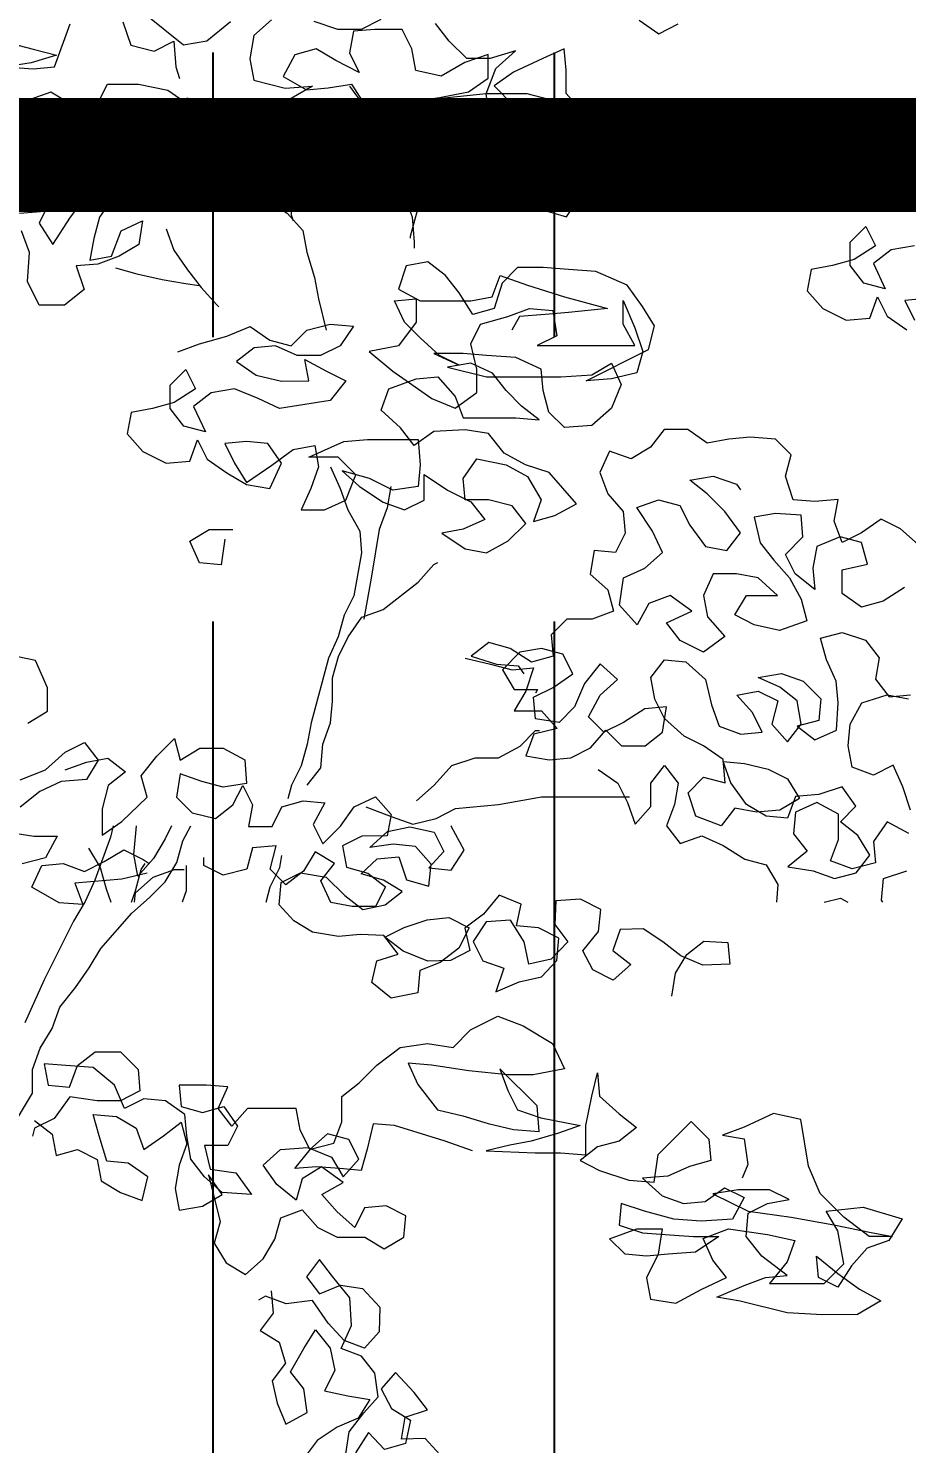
# Model space of a CAD drawing. Header units: metres. Extents: x -58 to 722, y -1100 to 345.
# Drawn here: x 36.455 to 36.841, y 105.235 to 105.857 of the extents above; entities that cross this region are included whole.
import ezdxf

# ---------------------------------------------------------------- set-up
doc = ezdxf.new("R2010")
doc.units = ezdxf.units.M
doc.header["$MEASUREMENT"] = 0
doc.linetypes.add('CENTER2', pattern=[1.125, 0.75, -0.125, 0.125, -0.125])
doc.linetypes.add('CENTERX2', pattern=[4, 2.5, -0.5, 0.5, -0.5])
doc.layers.get('0').update_dxf_attribs({"color": 255})
doc.layers.get('DEFPOINTS').update_dxf_attribs({"color": 250})
doc.layers.add('FSR_ARQ_006ARBOLES', color=74, linetype='Continuous', lineweight=0)
for name, color, linetype in [('FSR_ARQ_015COTAS', 125, 'Continuous'), ('FSR_ARQ_016EJES', 135, 'CENTER2'), ('FSR_ARQ_024LINEACORTE', 10, 'Continuous')]:
    doc.layers.add(name, color=color, linetype=linetype)
doc.styles.add('style1', font='arial.ttf')
doc.dimstyles.new('PP_PACO', dxfattribs={"dimtxt": 0.18, "dimasz": 0.075, "dimexe": 0.075, "dimexo": 0, "dimgap": 0, "dimtad": 0, "dimtih": 1, "dimtoh": 1, "dimzin": 1, "dimdsep": 46, "dimtxsty": 'style1', "dimcen": 0.15, "dimse1": 1, "dimse2": 1, "dimclrd": 256, "dimclre": 256, "dimadec": 0, "dimazin": 0, "dimtfac": 1, "dimtmove": 0, "dimatfit": 3, "dimfxl": 0.075, "dimarcsym": 0})

# ---------------------------------------------------------------- blocks, each defined once
blk = doc.blocks.new('arboles fsr 01')
at = {"layer": 'FSR_ARQ_006ARBOLES'}
for points in [[(186.11234, -35.17684), (186.10518, -35.18184), (186.09803, -35.17825)], [(186.21556, -35.21527), (186.20483, -35.21955), (186.19624, -35.22241), (186.19266, -35.23242), (186.18193, -35.23098), (186.16763, -35.2281), (186.15976, -35.22881), (186.16548, -35.23597), (186.1576, -35.24311), (186.14902, -35.24596), (186.139, -35.24882), (186.13329, -35.24023), (186.13473, -35.23022), (186.14331, -35.22736), (186.1519, -35.22737), (186.14403, -35.22951), (186.13544, -35.23308), (186.14403, -35.23166), (186.14975, -35.22522), (186.14261, -35.21878), (186.13474, -35.21663), (186.12687, -35.21877), (186.13187, -35.22735), (186.12185, -35.23378), (186.11398, -35.2352), (186.10755, -35.23019), (186.10971, -35.2209), (186.10685, -35.21303), (186.11615, -35.21232), (186.12545, -35.21233), (186.13332, -35.21019), (186.13905, -35.20376), (186.13905, -35.19518), (186.13978, -35.18731), (186.14764, -35.19089), (186.15836, -35.19591), (186.16551, -35.20092), (186.15835, -35.20807), (186.15048, -35.21235), (186.14548, -35.20591), (186.15335, -35.20377), (186.16837, -35.20379), (186.19554, -35.20667), (186.18553, -35.20523), (186.17481, -35.20308), (186.16766, -35.19806), (186.16767, -35.18948), (186.17625, -35.19235), (186.18482, -35.19736), (186.19412, -35.19523), (186.19556, -35.18736), (186.19914, -35.18021), (186.20916, -35.18022), (186.21702, -35.18094), (186.21845, -35.18881), (186.21486, -35.19596), (186.22345, -35.19168), (186.23061, -35.18739), (186.23847, -35.18955), (186.24275, -35.19742), (186.23417, -35.20242), (186.2263, -35.20169), (186.21772, -35.20026), (186.21271, -35.20812), (186.21198, -35.21598), (186.20626, -35.22242), (186.19624, -35.22312), (186.18623, -35.22311), (186.17908, -35.21881), (186.1705, -35.22167), (186.15906, -35.22094), (186.14904, -35.2195), (186.14118, -35.21592), (186.15048, -35.21164), (186.15906, -35.21307), (186.16693, -35.2138), (186.16837, -35.20379), (186.1648, -35.19449), (186.15765, -35.18804), (186.16695, -35.19091), (186.17553, -35.19092), (186.18197, -35.18449), (186.18699, -35.17806)], [(186.20701, -35.17664), (186.21416, -35.18023), (186.22275, -35.18023), (186.23133, -35.17738)], [(186.24706, -35.17668), (186.2535, -35.18241), (186.25492, -35.19099), (186.25348, -35.19886), (186.24204, -35.20171), (186.23202, -35.20098), (186.2406, -35.206), (186.24847, -35.20958), (186.25776, -35.21245), (186.26563, -35.21317), (186.27421, -35.21247), (186.27779, -35.20532), (186.27635, -35.2139), (186.26634, -35.21675), (186.25704, -35.21817), (186.24774, -35.21602), (186.23988, -35.21172), (186.23487, -35.21887), (186.23701, -35.22674), (186.24559, -35.22817), (186.25417, -35.2289), (186.26418, -35.22891), (186.27061, -35.23392), (186.27776, -35.23965), (186.28706, -35.24252), (186.28492, -35.2325), (186.2792, -35.22606), (186.28706, -35.23322), (186.29707, -35.23752), (186.30494, -35.24182), (186.30994, -35.24897), (186.31207, -35.25684), (186.3135, -35.26471), (186.30563, -35.26327), (186.30206, -35.25397), (186.2942, -35.25039), (186.29562, -35.25897), (186.30277, -35.26327), (186.31064, -35.26614), (186.3185, -35.26686), (186.31563, -35.27544), (186.32278, -35.28117), (186.33208, -35.28118), (186.33638, -35.2726), (186.33567, -35.26187), (186.33854, -35.25401)], [(186.33998, -35.24614), (186.33498, -35.23755), (186.33713, -35.22897)], [(186.34357, -35.22397), (186.335, -35.21896), (186.3257, -35.21895), (186.31926, -35.22466), (186.32569, -35.23254), (186.33641, -35.23898)], [(186.33926, -35.24757), (186.32996, -35.24685), (186.32425, -35.24112), (186.3264, -35.23111), (186.33141, -35.22468), (186.32069, -35.22395), (186.3121, -35.22609), (186.31496, -35.23396), (186.3221, -35.23897), (186.32854, -35.24398), (186.33211, -35.25114), (186.32709, -35.259), (186.32066, -35.24898), (186.31352, -35.23968), (186.30852, -35.23181), (186.31354, -35.22323), (186.31497, -35.21465), (186.31069, -35.20749), (186.30712, -35.20034), (186.29568, -35.20033), (186.28495, -35.20246), (186.27779, -35.20746), (186.2878, -35.21033), (186.2971, -35.21106), (186.30711, -35.21178), (186.29709, -35.21821), (186.28922, -35.21963), (186.28207, -35.21605), (186.28349, -35.22606), (186.28994, -35.22035), (186.29781, -35.21678), (186.30568, -35.21535), (186.31212, -35.20964), (186.3207, -35.2075), (186.32786, -35.20322), (186.33572, -35.20608), (186.34144, -35.21253)], [(186.34719, -35.17892), (186.34218, -35.18535), (186.33431, -35.18749), (186.32572, -35.18963), (186.33502, -35.1925), (186.34432, -35.19393), (186.3343, -35.19464), (186.32644, -35.19392), (186.32073, -35.17818)], [(186.26208, -35.17741), (186.27066, -35.18457), (186.27924, -35.18601), (186.29355, -35.17458)], [(186.30142, -35.17745), (186.29855, -35.18603), (186.28997, -35.18816), (186.28282, -35.18458), (186.28209, -35.19388), (186.28066, -35.19817)], [(186.21843, -35.20097), (186.21271, -35.20883), (186.20841, -35.2167), (186.20482, -35.22456), (186.20196, -35.23314), (186.19837, -35.241), (186.1955, -35.24887), (186.19478, -35.25817), (186.19478, -35.26031)], [(186.03225, -35.24595), (186.02439, -35.24309), (186.01438, -35.24022)], [(186.0115, -35.25952), (186.02008, -35.26096), (186.02651, -35.26597), (186.02221, -35.27527), (186.03008, -35.27313), (186.03509, -35.2667), (186.0351, -35.25812), (186.02939, -35.25239), (186.0258, -35.25954), (186.03367, -35.26455), (186.04153, -35.2667), (186.0494, -35.26814), (186.05082, -35.27601), (186.04509, -35.28244), (186.03651, -35.28672), (186.02792, -35.286), (186.02507, -35.27813), (186.02149, -35.28528), (186.01433, -35.29028)], [(186.00719, -35.27883), (186.01506, -35.27955), (186.01147, -35.2867)], [(186.18838, -35.21596), (186.18981, -35.22383), (186.19123, -35.23241), (186.19194, -35.24028), (186.19621, -35.25602), (186.19621, -35.25674)], [(186.23772, -35.22316), (186.23915, -35.23174), (186.23986, -35.23961), (186.23985, -35.24819), (186.23913, -35.25034)], [(186.26275, -35.22962), (186.25631, -35.23748), (186.24915, -35.24248), (186.24128, -35.24748), (186.23555, -35.25391), (186.23411, -35.26178), (186.23124, -35.27107), (186.22981, -35.27894), (186.22694, -35.29038)], [(186.28562, -35.25324), (186.28275, -35.26111), (186.27773, -35.26825), (186.27272, -35.27469), (186.26699, -35.28112), (186.26628, -35.28183)], [(186.28128, -35.2983), (186.27342, -35.29543), (186.26341, -35.29256), (186.25483, -35.28897), (186.24767, -35.29397), (186.2398, -35.29611), (186.23409, -35.29038), (186.22551, -35.28823), (186.21692, -35.28894), (186.22192, -35.2961), (186.22907, -35.29968), (186.23765, -35.29969), (186.24553, -35.29612), (186.25339, -35.29684), (186.25982, -35.30185), (186.25267, -35.30685), (186.24337, -35.30899), (186.23336, -35.30898), (186.23479, -35.30111), (186.22692, -35.3054), (186.21977, -35.30897), (186.22548, -35.31612), (186.24407, -35.319), (186.25194, -35.31543), (186.26053, -35.31187), (186.26911, -35.3133), (186.27554, -35.31832), (186.27124, -35.32761), (186.27911, -35.32547), (186.28412, -35.31904), (186.28413, -35.31046), (186.27842, -35.30473), (186.27483, -35.31188), (186.2827, -35.31689), (186.29056, -35.31904), (186.29843, -35.32048), (186.29985, -35.32835), (186.29412, -35.33478), (186.28554, -35.33907), (186.27696, -35.33834), (186.2741, -35.33047), (186.27052, -35.33762), (186.26336, -35.34262), (186.25621, -35.34691), (186.24762, -35.34833), (186.24334, -35.33903), (186.24835, -35.33188), (186.25622, -35.33117), (186.26409, -35.33189), (186.26051, -35.33904), (186.25621, -35.34619), (186.24692, -35.33975), (186.23905, -35.33402), (186.23119, -35.33258), (186.22975, -35.34044), (186.2326, -35.34831), (186.23617, -35.35619), (186.22759, -35.35618), (186.21973, -35.35259), (186.21616, -35.34329), (186.2226, -35.33686), (186.23333, -35.33687), (186.22046, -35.33114), (186.21188, -35.33042), (186.19328, -35.3304), (186.19256, -35.3397), (186.19327, -35.34756), (186.20256, -35.349), (186.21115, -35.34472), (186.22117, -35.34187), (186.21472, -35.34758), (186.20614, -35.3533), (186.19827, -35.35615), (186.19112, -35.35257), (186.19113, -35.34327), (186.18254, -35.34898), (186.17395, -35.35327), (186.16894, -35.3597), (186.1768, -35.36328), (186.18467, -35.36472), (186.17608, -35.37043), (186.16821, -35.37186), (186.16035, -35.36756), (186.15392, -35.36112), (186.15893, -35.35468), (186.16752, -35.35255), (186.1761, -35.35255), (186.17682, -35.34469), (186.17182, -35.33753), (186.16109, -35.33967), (186.15322, -35.34395), (186.14821, -35.35253), (186.15106, -35.3604), (186.1432, -35.35825), (186.13533, -35.35395), (186.14536, -35.34251), (186.15394, -35.33966), (186.16181, -35.33538), (186.16754, -35.32823), (186.17612, -35.32681), (186.18757, -35.32753), (186.19471, -35.33255), (186.19973, -35.32611), (186.20688, -35.31968), (186.20403, -35.31181), (186.19402, -35.30823), (186.18615, -35.30751), (186.17971, -35.31465), (186.17684, -35.32252), (186.15753, -35.3225), (186.14895, -35.32321), (186.15539, -35.31821), (186.16112, -35.31249), (186.16613, -35.30606), (186.174, -35.30249), (186.18258, -35.30393), (186.16827, -35.30749), (186.1411, -35.30746), (186.12965, -35.30674), (186.12251, -35.30244), (186.11892, -35.31031), (186.12249, -35.31889), (186.12964, -35.32533), (186.13965, -35.32606), (186.14538, -35.32034), (186.14753, -35.31248), (186.14825, -35.30461), (186.15755, -35.30033), (186.16828, -35.29962), (186.17686, -35.29891), (186.18759, -35.29892), (186.17829, -35.30321), (186.18545, -35.29964), (186.1926, -35.29321), (186.19833, -35.28749), (186.20191, -35.27963), (186.19405, -35.27891), (186.19404, -35.28749), (186.20047, -35.29608), (186.21119, -35.29823), (186.2026, -35.30538), (186.18829, -35.31537), (186.17971, -35.31894), (186.17184, -35.31321), (186.17185, -35.30463), (186.17401, -35.29534), (186.17044, -35.28818), (186.16043, -35.28531), (186.15256, -35.28244), (186.14398, -35.28315), (186.14254, -35.29245), (186.14969, -35.29603), (186.11393, -35.296), (186.11823, -35.28813), (186.11824, -35.27955), (186.11393, -35.28956), (186.11107, -35.29814), (186.1132, -35.30601), (186.1225, -35.30816), (186.1318, -35.30889), (186.10892, -35.29742), (186.10678, -35.28884), (186.11108, -35.28169), (186.11681, -35.27383), (186.12826, -35.26883), (186.13827, -35.26813), (186.14757, -35.26742), (186.15687, -35.26743), (186.16258, -35.27315), (186.16544, -35.28245), (186.1733, -35.28461), (186.17831, -35.27675), (186.18333, -35.27031), (186.18977, -35.26531), (186.19763, -35.26675), (186.20049, -35.27534), (186.19262, -35.27962), (186.17402, -35.2796), (186.16615, -35.27816), (186.1633, -35.27029), (186.15329, -35.27386), (186.13969, -35.27814), (186.12395, -35.28242), (186.13826, -35.28386), (186.14684, -35.28458), (186.15614, -35.28531), (186.15899, -35.29032)], [(186.3042, -35.26756), (186.29633, -35.2697), (186.28703, -35.27184), (186.27845, -35.27326), (186.27344, -35.27397)], [(186.01293, -35.46612), (186.0158, -35.45754), (186.01938, -35.44968), (186.02653, -35.45326), (186.0344, -35.45041), (186.03584, -35.44254), (186.03513, -35.43467), (186.03085, -35.4268), (186.02155, -35.42393), (186.01368, -35.42536)], [(186.01016, -35.36885), (186.0166, -35.36314), (186.02376, -35.35957), (186.0309, -35.36458), (186.03805, -35.36816), (186.04092, -35.3603), (186.0395, -35.35243), (186.04808, -35.35315), (186.05595, -35.35244), (186.05881, -35.34386), (186.05668, -35.336), (186.0624, -35.33028), (186.0717, -35.32957), (186.07957, -35.33029), (186.08743, -35.33173), (186.09459, -35.32673), (186.10317, -35.32674), (186.10817, -35.33318), (186.11532, -35.33748), (186.12319, -35.33463), (186.12676, -35.3425), (186.12389, -35.35036), (186.11816, -35.35679), (186.11744, -35.36466), (186.12101, -35.37181), (186.12888, -35.37111), (186.1303, -35.37969), (186.12386, -35.38541), (186.12171, -35.39327), (186.12957, -35.39614), (186.13887, -35.39615), (186.14459, -35.40187), (186.14386, -35.40974), (186.15173, -35.41189), (186.1596, -35.40689), (186.16747, -35.40476), (186.1739, -35.40977), (186.1646, -35.41262), (186.15673, -35.41333), (186.15459, -35.41619)], [(186.01515, -35.38459), (186.02301, -35.3896), (186.03088, -35.39176), (186.03803, -35.38676), (186.03804, -35.37817), (186.02875, -35.37602), (186.0309, -35.36816), (186.03877, -35.36602), (186.04735, -35.3696), (186.04877, -35.37747), (186.04805, -35.38534), (186.05521, -35.37962), (186.05879, -35.37247), (186.05236, -35.36603), (186.05308, -35.35816), (186.06238, -35.35746), (186.07024, -35.35889), (186.06809, -35.36819), (186.06308, -35.37462), (186.05735, -35.38105), (186.05305, -35.38892), (186.0509, -35.39678), (186.06091, -35.40037), (186.07021, -35.39823), (186.07736, -35.39466), (186.07308, -35.3875), (186.06164, -35.38749), (186.06879, -35.38106), (186.07666, -35.37964), (186.08524, -35.37965), (186.08881, -35.38752), (186.08738, -35.39538), (186.08093, -35.40253), (186.08879, -35.40826), (186.09738, -35.40398), (186.10239, -35.39754), (186.0931, -35.39324), (186.10097, -35.38753), (186.10884, -35.3904), (186.11312, -35.39827), (186.11956, -35.39112), (186.11814, -35.38111), (186.11028, -35.37753), (186.10385, -35.3718), (186.10743, -35.36393), (186.11316, -35.35536), (186.10529, -35.35249), (186.09743, -35.35463), (186.09384, -35.36178), (186.08811, -35.36964), (186.08025, -35.37106), (186.07525, -35.36462), (186.08097, -35.35676), (186.08742, -35.35033), (186.09386, -35.34533), (186.08528, -35.34389), (186.07669, -35.34674), (186.07526, -35.34889)], [(186.20328, -35.34757), (186.2047, -35.35544), (186.20756, -35.36331), (186.2104, -35.38048), (186.21325, -35.39622)], [(186.26406, -35.36694), (186.26548, -35.37624), (186.27335, -35.37553), (186.27693, -35.36767), (186.26978, -35.36337), (186.2612, -35.36336)], [(186.02315, -35.49982), (186.02363, -35.49903), (186.02292, -35.49116), (186.01434, -35.48829)], [(186.01364, -35.4747), (186.02151, -35.47042), (186.02651, -35.47758), (186.02579, -35.48544), (186.03437, -35.4876), (186.04224, -35.48474), (186.03938, -35.47687), (186.03939, -35.46758), (186.04726, -35.46329), (186.05513, -35.46687), (186.05583, -35.47474), (186.05082, -35.48117), (186.05797, -35.4869), (186.04867, -35.48832), (186.0408, -35.49118), (186.03293, -35.48903), (186.02793, -35.48258), (186.03223, -35.47544), (186.03867, -35.47044), (186.03296, -35.46471), (186.03797, -35.45756), (186.04655, -35.46043), (186.05513, -35.46115), (186.05799, -35.46902), (186.06585, -35.46832), (186.07301, -35.46403), (186.07874, -35.45617), (186.08161, -35.4483), (186.07374, -35.44901), (186.06515, -35.45115), (186.058, -35.45472), (186.0537, -35.46187), (186.06085, -35.46616), (186.06943, -35.46689), (186.0773, -35.46546), (186.0823, -35.47191), (186.0916, -35.46834), (186.09447, -35.45976), (186.08875, -35.45403), (186.08088, -35.45617), (186.08161, -35.44759), (186.08876, -35.44259), (186.09592, -35.43902), (186.10308, -35.43259), (186.10666, -35.42544), (186.1081, -35.41757), (186.1031, -35.41113), (186.09523, -35.41184), (186.08807, -35.41827), (186.08592, -35.42757), (186.08305, -35.43543), (186.07518, -35.43829), (186.06731, -35.43756), (186.07089, -35.43041), (186.07662, -35.42398), (186.06876, -35.42255), (186.0616, -35.42611), (186.06374, -35.4347), (186.05801, -35.44113), (186.05301, -35.43469), (186.05445, -35.42611), (186.06089, -35.42111), (186.06876, -35.41754), (186.06018, -35.4161), (186.05231, -35.41895), (186.04587, -35.42539), (186.04657, -35.43325), (186.05444, -35.43541), (186.048, -35.44041), (186.04013, -35.43682), (186.03943, -35.42681), (186.04015, -35.41894), (186.04373, -35.41108), (186.04589, -35.40321), (186.03802, -35.40106), (186.02944, -35.40391), (186.02442, -35.41035), (186.02585, -35.41821), (186.02084, -35.42465), (186.01297, -35.42392)], [(186.17605, -35.41049), (186.16675, -35.41262), (186.15888, -35.41476), (186.15101, -35.41404), (186.15386, -35.42262), (186.15815, -35.42978), (186.14814, -35.42977), (186.14241, -35.4362), (186.15099, -35.43835), (186.15384, -35.44622), (186.14526, -35.44765), (186.13739, -35.44692), (186.13024, -35.44334), (186.12453, -35.4369), (186.1188, -35.44262), (186.11022, -35.44261), (186.10379, -35.4376), (186.10236, -35.4283), (186.11023, -35.42902), (186.11809, -35.43403), (186.12524, -35.43762), (186.13097, -35.4319), (186.12669, -35.42403), (186.12025, -35.4183), (186.1267, -35.41259), (186.13241, -35.41974), (186.13598, -35.42833), (186.1417, -35.43406), (186.15028, -35.43263), (186.151, -35.42477), (186.14385, -35.42118), (186.13671, -35.41617), (186.14029, -35.40902), (186.14816, -35.40688), (186.15602, -35.40832), (186.16245, -35.41476), (186.15816, -35.42191), (186.14957, -35.4219), (186.15029, -35.42334)], [(186.33623, -35.43423), (186.32908, -35.42994), (186.32909, -35.42135), (186.33339, -35.41134), (186.3434, -35.40921)], [(186.33907, -35.45498), (186.32978, -35.45139), (186.32263, -35.44495), (186.31548, -35.44137), (186.31047, -35.4478), (186.31475, -35.45495), (186.32405, -35.45568), (186.33191, -35.45926), (186.33906, -35.46499)], [(186.34263, -35.47429), (186.33405, -35.47571), (186.32546, -35.4757), (186.32975, -35.48358), (186.33833, -35.48573)], [(186.32262, -35.45139), (186.31476, -35.44852), (186.30689, -35.44708), (186.30045, -35.45208), (186.30688, -35.45709), (186.30902, -35.46568), (186.30901, -35.47533), (186.30187, -35.47032), (186.29258, -35.46137), (186.29473, -35.45351), (186.28901, -35.44635), (186.28258, -35.43991), (186.28043, -35.44777), (186.27328, -35.44347), (186.2647, -35.44347), (186.25683, -35.44775), (186.25611, -35.45633), (186.26469, -35.45777), (186.27256, -35.45563), (186.28043, -35.45278), (186.28185, -35.46136), (186.27612, -35.46708), (186.26754, -35.46921), (186.26111, -35.4642), (186.25754, -35.45705), (186.25395, -35.4642), (186.25538, -35.47206), (186.24679, -35.47206), (186.24323, -35.4649), (186.23536, -35.46275), (186.22749, -35.46346), (186.23178, -35.47133), (186.22819, -35.47848), (186.22176, -35.47203), (186.21676, -35.46488), (186.2089, -35.46129), (186.20317, -35.46773), (186.20459, -35.47559), (186.21389, -35.4756), (186.22104, -35.47919), (186.2196, -35.48705), (186.21173, -35.48919), (186.20529, -35.49419), (186.20886, -35.50135), (186.21744, -35.50135), (186.22531, -35.49993), (186.2289, -35.49207), (186.2239, -35.48562), (186.23105, -35.48134), (186.23534, -35.4885), (186.24177, -35.49351), (186.2475, -35.48779), (186.24536, -35.47921), (186.25394, -35.47993), (186.25608, -35.4878), (186.26466, -35.48995), (186.27181, -35.48638), (186.27182, -35.48352)], [(186.12738, -35.45121), (186.12022, -35.45621), (186.11664, -35.46336), (186.11377, -35.47122), (186.10805, -35.46478), (186.10806, -35.4562), (186.10306, -35.44975), (186.09805, -35.45619), (186.09947, -35.46405), (186.10232, -35.47192), (186.09731, -35.47836), (186.08945, -35.47549), (186.08158, -35.47906), (186.07371, -35.48406), (186.06584, -35.4862), (186.06154, -35.49334), (186.06212, -35.49982)], [(186.10043, -35.53428), (186.09903, -35.52578), (186.0949, -35.51894), (186.08863, -35.51413), (186.07991, -35.51454), (186.07911, -35.5225), (186.08904, -35.52285), (186.09709, -35.51948), (186.10371, -35.51435), (186.11094, -35.50961), (186.11928, -35.50981), (186.12204, -35.51748), (186.11542, -35.5226), (186.12191, -35.52839), (186.12936, -35.52464), (186.13296, -35.51761), (186.12723, -35.5106), (186.12644, -35.50249), (186.13389, -35.49873), (186.14283, -35.49931), (186.14324, -35.50803), (186.13843, -35.5143), (186.14454, -35.52069), (186.15272, -35.52248), (186.15451, -35.5143), (186.15947, -35.50644), (186.16841, -35.50701), (186.17316, -35.51424), (186.16956, -35.52127), (186.16189, -35.52404), (186.16488, -35.5327), (186.15625, -35.52894), (186.14807, -35.52716), (186.14257, -35.52114), (186.14178, -35.51302), (186.14922, -35.50927), (186.15734, -35.50848), (186.15556, -35.50058), (186.16361, -35.49721), (186.16934, -35.50421), (186.17621, -35.5094), (186.17443, -35.51758), (186.18146, -35.52118), (186.1898, -35.52137), (186.19884, -35.51778), (186.20546, -35.51265), (186.19843, -35.50906), (186.19002, -35.50629), (186.18207, -35.50549), (186.17462, -35.50924), (186.17837, -35.51669), (186.18525, -35.52188), (186.19266, -35.52487), (186.19346, -35.53299), (186.20323, -35.53493), (186.21023, -35.5292), (186.20845, -35.52131), (186.20065, -35.51892), (186.20584, -35.51205), (186.21456, -35.51164), (186.22252, -35.51243), (186.232, -35.51081), (186.23885, -35.50668), (186.24426, -35.50079), (186.24346, -35.49267), (186.23643, -35.48908), (186.22695, -35.4907), (186.22017, -35.49741), (186.21354, -35.50253), (186.20537, -35.50075), (186.1991, -35.49594), (186.20594, -35.49181), (186.21422, -35.48942), (186.20833, -35.48401), (186.20037, -35.48321), (186.1976, -35.49162), (186.18933, -35.494), (186.18853, -35.48588), (186.19433, -35.47939), (186.20244, -35.4786), (186.211, -35.47978), (186.20451, -35.47398), (186.19633, -35.4722), (186.18745, -35.4742), (186.18385, -35.48124), (186.18936, -35.48725), (186.18124, -35.48805), (186.1765, -35.48082), (186.18125, -35.47198), (186.1813, -35.47191)], [(186.29255, -35.48926), (186.30185, -35.49142), (186.31901, -35.49286), (186.31614, -35.50073), (186.32473, -35.50002), (186.33474, -35.49431), (186.33117, -35.48644), (186.32331, -35.48572), (186.31544, -35.48857), (186.30829, -35.48499), (186.30114, -35.48069), (186.29399, -35.48426), (186.29184, -35.48569)], [(186.31402, -35.47999), (186.30972, -35.48713), (186.30757, -35.495), (186.30581, -35.49982)], [(186.27825, -35.48639), (186.27824, -35.49569), (186.27974, -35.49982)], [(186.29714, -35.49982), (186.29684, -35.49642), (186.2904, -35.49069), (186.28254, -35.48782), (186.27896, -35.48782)], [(186.0446, -35.49982), (186.03865, -35.49833), (186.0359, -35.49982)], [(186.17335, -35.59092), (186.18336, -35.58735), (186.20196, -35.58165), (186.20983, -35.58094), (186.21197, -35.59024), (186.21411, -35.59811), (186.22197, -35.5974), (186.23056, -35.59669), (186.23842, -35.59741), (186.23271, -35.59026), (186.22413, -35.5881), (186.22128, -35.58023), (186.22128, -35.57093), (186.21485, -35.56592), (186.20842, -35.55948), (186.19984, -35.55304), (186.18983, -35.5516), (186.18053, -35.55302), (186.1741, -35.54657), (186.16409, -35.54156), (186.15479, -35.54513), (186.14406, -35.55155), (186.13976, -35.56085), (186.1512, -35.563), (186.1605, -35.56301), (186.1748, -35.56159), (186.1884, -35.55946), (186.19698, -35.55875), (186.1934, -35.56662), (186.18623, -35.57591), (186.17694, -35.57805), (186.16763, -35.5809), (186.15834, -35.58304), (186.14904, -35.58374), (186.14976, -35.57445), (186.16336, -35.56087), (186.16049, -35.56873), (186.15691, -35.57588), (186.14833, -35.57874), (186.13402, -35.58158), (186.14188, -35.58445), (186.15189, -35.58732), (186.15976, -35.58876), (186.16834, -35.59091), (186.15046, -35.59161), (186.14116, -35.5916), (186.13186, -35.59231), (186.13187, -35.58158), (186.12974, -35.57085), (186.1276, -35.56227), (186.12688, -35.57085), (186.11972, -35.57728), (186.11328, -35.58228), (186.11971, -35.58729), (186.12758, -35.58944), (186.13401, -35.59446), (186.12685, -35.59803), (186.11612, -35.60159), (186.10682, -35.6023), (186.1054, -35.59228), (186.09326, -35.58012), (186.08681, -35.58655), (186.08609, -35.59441), (186.09396, -35.59657), (186.10182, -35.60015), (186.11112, -35.60087), (186.10396, -35.6073), (186.09609, -35.61016), (186.08822, -35.60943), (186.08107, -35.60442), (186.07392, -35.60799), (186.0782, -35.61586), (186.08965, -35.61659), (186.09966, -35.61588), (186.11039, -35.61303), (186.11897, -35.61018), (186.11968, -35.61804), (186.1111, -35.6209), (186.10108, -35.6216), (186.0925, -35.62231), (186.0832, -35.6223), (186.09178, -35.62803), (186.10179, -35.62876), (186.10966, -35.62948), (186.11753, -35.62877), (186.12325, -35.62305), (186.11324, -35.61947), (186.10395, -35.61946), (186.10537, -35.62876), (186.10965, -35.63735), (186.10821, -35.64521), (186.09892, -35.64663), (186.08962, -35.64162), (186.08033, -35.63732), (186.08534, -35.63089), (186.08892, -35.62302), (186.07963, -35.61944), (186.06532, -35.62157), (186.05531, -35.62371), (186.05816, -35.63158), (186.06459, -35.63945), (186.04457, -35.63943), (186.03742, -35.63227), (186.03958, -35.62012), (186.04388, -35.61297), (186.03029, -35.61153), (186.01598, -35.6158), (186.02098, -35.62368), (186.02884, -35.62654), (186.03456, -35.63299), (186.03956, -35.64086), (186.04671, -35.63729), (186.04744, -35.62942), (186.03956, -35.63585), (186.03169, -35.64157), (186.02382, -35.64585), (186.0324, -35.65086), (186.04527, -35.65088), (186.05815, -35.65017), (186.07531, -35.6459), (186.0839, -35.64447), (186.07389, -35.64017), (186.06603, -35.63731), (186.05816, -35.63658), (186.06746, -35.62944), (186.07319, -35.62229), (186.07248, -35.61371), (186.06533, -35.61013), (186.05747, -35.60869), (186.06462, -35.60512), (186.07607, -35.60513), (186.08536, -35.60657), (186.07248, -35.613), (186.05675, -35.61513), (186.04101, -35.61797), (186.02742, -35.62082), (186.01955, -35.62224), (186.02813, -35.62225), (186.03744, -35.61511), (186.04603, -35.60653), (186.05033, -35.59653), (186.0532, -35.57936), (186.06322, -35.57723), (186.07394, -35.58224), (186.08181, -35.58511), (186.07394, -35.58653), (186.0725, -35.59583), (186.07464, -35.60084)], [(186.33379, -35.57972), (186.32735, -35.58473), (186.32591, -35.59259), (186.31805, -35.59044), (186.31089, -35.59401), (186.30945, -35.60187), (186.3023, -35.60616), (186.29443, -35.60901), (186.29229, -35.60043), (186.29945, -35.59543), (186.30731, -35.59472), (186.31018, -35.58542), (186.31234, -35.57756), (186.30375, -35.57827), (186.2966, -35.58255), (186.29373, -35.59042), (186.28658, -35.5854), (186.28015, -35.58039), (186.278, -35.58826), (186.28085, -35.59613), (186.28227, -35.60471), (186.28084, -35.61258), (186.27225, -35.61114), (186.26511, -35.60684), (186.27012, -35.59969), (186.26581, -35.61685), (186.26795, -35.62472), (186.26365, -35.63187), (186.2565, -35.63615), (186.25007, -35.63043), (186.24578, -35.62327), (186.24364, -35.6154), (186.23578, -35.61253), (186.23005, -35.61897), (186.2229, -35.62254), (186.21288, -35.62253), (186.20573, -35.62681), (186.19858, -35.62251), (186.19787, -35.61465), (186.20503, -35.61108), (186.21289, -35.6118), (186.21646, -35.61895), (186.2229, -35.61324), (186.22863, -35.60681), (186.22077, -35.60251), (186.22864, -35.59679), (186.23579, -35.60109), (186.23793, -35.60896), (186.24508, -35.60325), (186.2501, -35.5961), (186.24367, -35.59037), (186.23365, -35.58965), (186.22507, -35.59321), (186.22077, -35.60036), (186.21505, -35.59392), (186.21864, -35.58677), (186.22651, -35.58463), (186.23294, -35.59036), (186.23652, -35.58321), (186.23796, -35.57535), (186.25584, -35.57536), (186.26155, -35.5818), (186.26657, -35.57537), (186.263, -35.5675), (186.27086, -35.56679), (186.28088, -35.5668), (186.28015, -35.57467), (186.27229, -35.57681), (186.26442, -35.57465), (186.25941, -35.5818), (186.26298, -35.58896), (186.27156, -35.58897), (186.26941, -35.59755), (186.26011, -35.59897), (186.25438, -35.60683), (186.26511, -35.60612), (186.27155, -35.60041), (186.27656, -35.59398), (186.278, -35.5854), (186.27872, -35.57753), (186.28588, -35.57253), (186.29375, -35.57182), (186.30089, -35.5754), (186.30448, -35.56682), (186.31235, -35.56039), (186.32237, -35.55969), (186.33023, -35.55898), (186.3288, -35.56685), (186.32093, -35.56755), (186.31807, -35.55968), (186.31164, -35.55467), (186.30234, -35.55466), (186.2959, -35.56109), (186.29518, -35.56896), (186.30233, -35.57254), (186.31091, -35.57255), (186.32092, -35.57113), (186.32664, -35.579), (186.33379, -35.58259), (186.3345, -35.58545)], [(186.24707, -35.64216), (186.24634, -35.65028), (186.25113, -35.65669), (186.24419, -35.66098), (186.24193, -35.66865), (186.24671, -35.67506), (186.24498, -35.68322), (186.24171, -35.69093), (186.23397, -35.68664), (186.23518, -35.678), (186.24002, -35.67176), (186.23517, -35.66332), (186.23087, -35.65639), (186.22555, -35.66316), (186.22381, -35.67132), (186.22761, -35.67877), (186.21908, -35.68059), (186.21103, -35.68189), (186.21532, -35.68882), (186.22302, -35.69209), (186.23028, -35.6969), (186.23506, -35.70331)], [(186.1786, -35.70935), (186.19079, -35.69627), (186.1994, -35.69647), (186.1981, -35.68842), (186.18991, -35.68567), (186.19475, -35.67943), (186.20157, -35.6721), (186.20684, -35.67799), (186.20305, -35.68521), (186.19611, -35.6895), (186.19793, -35.69804), (186.2056, -35.7003), (186.21145, -35.69402), (186.21627, -35.70144)], [(186.21983, -35.70182), (186.21853, -35.69377), (186.21323, -35.68687), (186.20796, -35.68098), (186.20917, -35.67234), (186.21401, -35.6661), (186.2215, -35.6633), (186.21766, -35.65483), (186.21832, -35.64469), (186.22462, -35.63688), (186.22946, -35.63063), (186.23424, -35.63704), (186.2294, -35.64329), (186.22169, -35.64002), (186.21364, -35.64131), (186.2073, -35.64811), (186.20762, -35.65721), (186.21289, -35.6631), (186.22038, -35.6603), (186.22624, -35.65403), (186.23201, -35.64572), (186.24167, -35.6469), (186.24916, -35.64411), (186.25174, -35.64553)]]:
    blk.add_lwpolyline(points, dxfattribs=at)
at = {"layer": 'FSR_ARQ_006ARBOLES', "color": 35}
for points in [[(186.22546, -35.34044), (186.22188, -35.3483), (186.21901, -35.35617), (186.21471, -35.36403), (186.21399, -35.3719), (186.21683, -35.38764), (186.2204, -35.39479), (186.22254, -35.40266), (186.22611, -35.41053), (186.23253, -35.43414), (186.23395, -35.44201), (186.23609, -35.44988), (186.23966, -35.45703), (186.24108, -35.46204)], [(186.23393, -35.45703), (186.22893, -35.45058), (186.22823, -35.442), (186.22537, -35.43413), (186.22467, -35.42626), (186.22467, -35.41768), (186.22253, -35.40981), (186.21897, -35.40266), (186.21397, -35.3955), (186.2061, -35.39263), (186.19324, -35.38261), (186.18752, -35.37617), (186.18609, -35.37545)], [(186.19388, -35.46271), (186.18745, -35.45698), (186.18102, -35.44983), (186.17244, -35.44696), (186.16385, -35.44695), (186.15599, -35.44265), (186.15028, -35.43692), (186.14884, -35.43692)], [(186.21247, -35.46487), (186.20317, -35.46844), (186.1953, -35.47129), (186.18672, -35.46914), (186.17957, -35.46556), (186.16384, -35.46411), (186.14811, -35.46124), (186.11592, -35.46121)], [(186.34308, -35.58402), (186.33451, -35.56971), (186.33452, -35.56113), (186.33167, -35.55326), (186.32738, -35.5461), (186.32453, -35.53823), (186.31882, -35.53108), (186.31382, -35.52392), (186.30953, -35.51677), (186.2981, -35.50388), (186.29167, -35.49815), (186.28595, -35.49243), (186.28167, -35.48527), (186.27953, -35.4774), (186.27654, -35.47191)], [(186.28358, -35.47191), (186.28597, -35.47669), (186.29025, -35.48385), (186.29597, -35.49029), (186.2974, -35.48242), (186.2967, -35.47456), (186.29648, -35.47191)], [(186.30497, -35.47191), (186.30599, -35.476), (186.3117, -35.49174), (186.31527, -35.49961), (186.31955, -35.50676), (186.33026, -35.52823), (186.3374, -35.54397)], [(186.24901, -35.49982), (186.24749, -35.49423), (186.24392, -35.48707), (186.24321, -35.48278)], [(186.29833, -35.49982), (186.29684, -35.4957), (186.2947, -35.48783), (186.29327, -35.48569)]]:
    blk.add_lwpolyline(points, dxfattribs=at)
blk = doc.blocks.new('_Open90')
at = {"color": 0, "linetype": 'ByBlock', "lineweight": -2}
for p, q in [((-0.5, 0.5), (0, 0)), ((0, 0), (-1, 0)), ((0, 0), (-0.5, -0.5))]:
    blk.add_line(p, q, dxfattribs=at)
blk = doc.blocks.new('*D345')
at = {"layer": 'DEFPOINTS', "color": 0, "ltscale": 0.01, "transparency": 16777216}
for p in [(35.41135, 105.80149), (38.96208, 105.80149), (35.41135, 104.15149)]:
    blk.add_point(p, dxfattribs=at)
at = {"layer": 'FSR_ARQ_015COTAS', "lineweight": -2, "ltscale": 0.01, "transparency": 16777216}
for p, q in [((38.96208, 105.60149), (38.96208, 105.0786)), ((38.96208, 104.35149), (38.96208, 104.87437))]:
    blk.add_line(p, q, dxfattribs=at)
at = {"layer": 'FSR_ARQ_015COTAS', "lineweight": -2, "ltscale": 0.01, "transparency": 16777216, "xscale": 0.2, "yscale": 0.2, "zscale": 0.2}
for p, rotation in [((38.96208, 105.80149), 90), ((38.96208, 104.15149), 270)]:
    blk.add_blockref('_Open90', p, dxfattribs=dict(at, rotation=rotation))
at = {"layer": 'FSR_ARQ_015COTAS', "color": 0, "ltscale": 0.01, "transparency": 16777216, "insert": (38.96208, 104.97649), "char_height": 0.2, "attachment_point": 5, "style": 'style1'}
blk.add_mtext('1.65', dxfattribs=at)

msp = doc.modelspace()

# ---------------------------------------------------------------- linework, layer by layer
at = {"layer": 'FSR_ARQ_016EJES', "linetype": 'CENTERX2', "ltscale": 0.25}
for p, q in [((36.53635, 103.97149), (36.53635, 116.76709)), ((36.68635, 103.97149), (36.68635, 115.38307))]:
    msp.add_line(p, q, dxfattribs=at)
at = {"layer": 'FSR_ARQ_024LINEACORTE', "linetype": 'CENTER2', "const_width": 0.05}
msp.add_lwpolyline([(20.61571, 105.80149), (39.15412, 105.80149)], dxfattribs=at)

# ---------------------------------------------------------------- block references
at = {"layer": 'FSR_ARQ_006ARBOLES', "xscale": -1.2, "yscale": 1.2, "zscale": 1.2}
msp.add_blockref('arboles fsr 01', (260.05835, 148.07298), dxfattribs=at)

# ---------------------------------------------------------------- dimensions: what is measured, and where the dimension line sits
at = {"layer": 'FSR_ARQ_015COTAS', "ltscale": 0.01}
dim = msp.add_linear_dim(base=(38.96208, 105.80149), p1=(35.41135, 104.15149), p2=(35.41135, 105.80149), angle=90, dimstyle='PP_PACO', override={"dimtxt": 0.2, "dimasz": 0.2, "dimblk1": 'Open90', "dimblk2": 'Open90', "dimsah": 1, "dimfxlon": 1}, dxfattribs=at)
dim.commit()
dim.dimension.update_dxf_attribs({"geometry": '*D345', "text_midpoint": (38.96208, 104.97649)})

doc.saveas('drawing.dxf')
